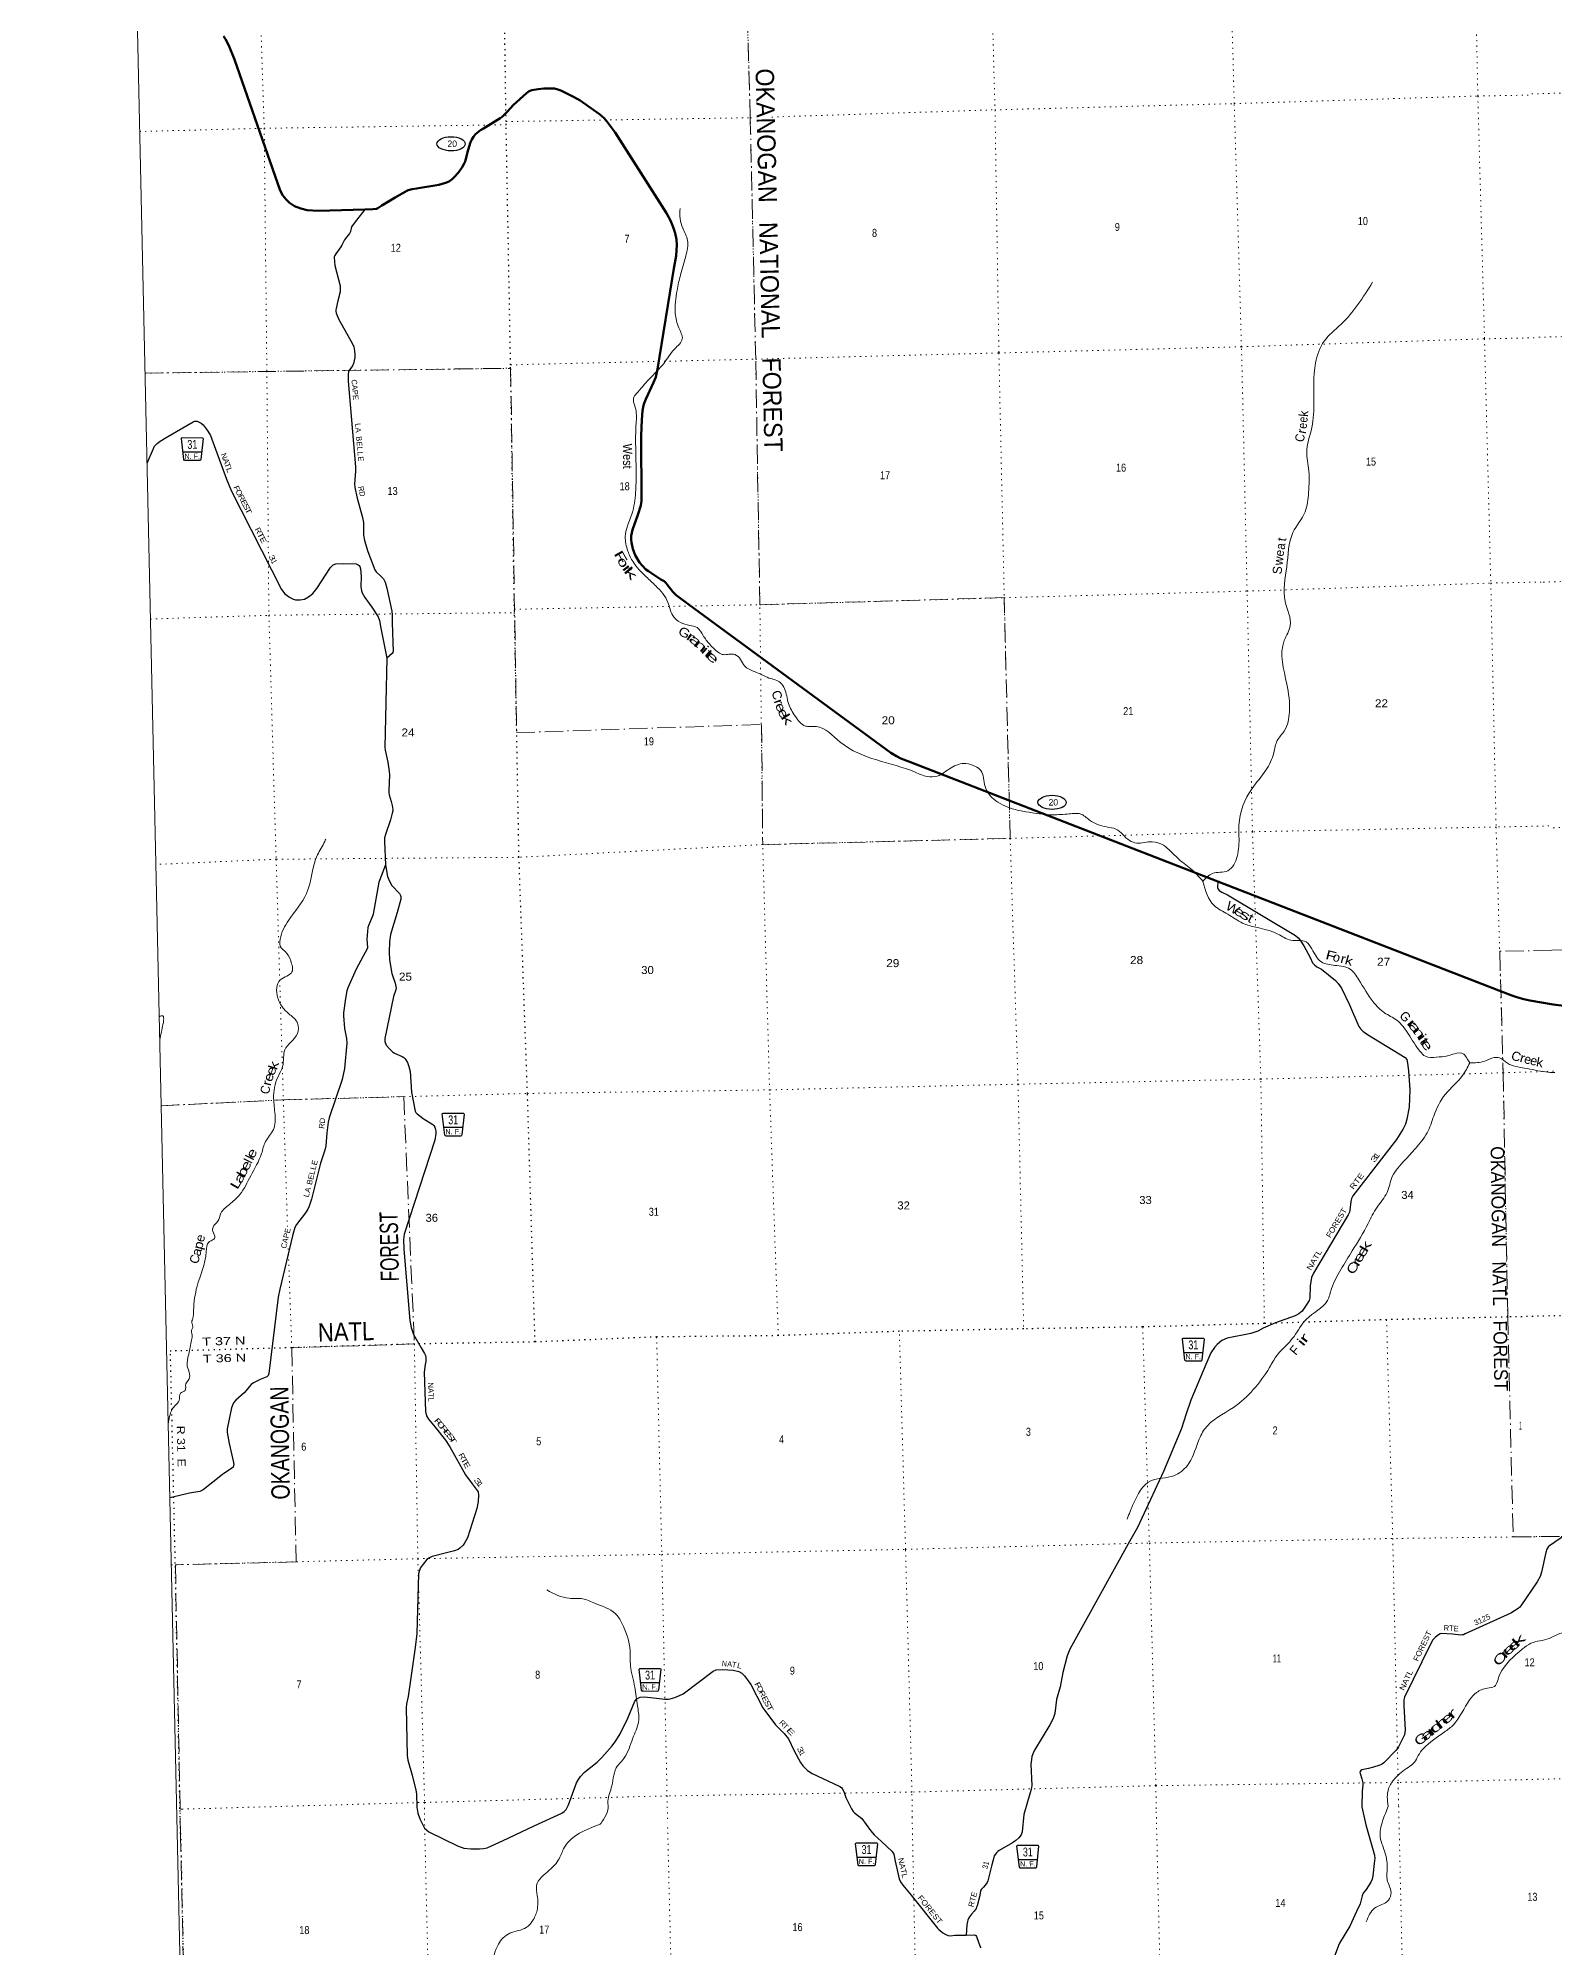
# Model space of a CAD drawing. Header units: feet. Extents: x 485078 to 733631, y 372822 to 564222.
# Drawn here: x 485084 to 518254, y 416326 to 458097 of the extents above; entities that cross this region are included whole.
import ezdxf
from ezdxf.enums import TextEntityAlignment as Align

# ---------------------------------------------------------------- set-up
doc = ezdxf.new("R2010")
doc.units = ezdxf.units.FT
doc.header["$LTSCALE"] = 80
doc.linetypes.add('DOT_DASHED', pattern=[7.7, 5, -1.2, 0.3, -1.2])
doc.linetypes.add('DOTTED', pattern=[1.5, 0.3, -1.2])
for name, color, linetype, lineweight in [('17', 7, 'Continuous', 25), ('23', 7, 'Continuous', 70), ('27', 7, 'Continuous', 25), ('29', 7, 'Continuous', 25), ('30', 7, 'Continuous', 25), ('39', 7, 'Continuous', 13), ('4', 7, 'Continuous', 13), ('41', 7, 'Continuous', 13), ('44', 7, 'DOT_DASHED', 13), ('6', 7, 'DOTTED', 25), ('7', 7, 'DOTTED', 13)]:
    doc.layers.add(name, color=color, linetype=linetype, lineweight=lineweight)

msp = doc.modelspace()

# ---------------------------------------------------------------- linework, layer by layer
at = {"layer": '17'}
for centre in [(494113.87, 455786.65), (507260.37, 441380.83)]:
    msp.add_ellipse(centre, major_axis=(309.24, -1), ratio=0.500121, dxfattribs=at)
at = {"layer": '23'}
for points in [[(489139.34, 458138.67), (489181.25, 458075.27), (489250.72, 457935.53), (489380.37, 457628.25), (490378.71, 454763.92), (490435.66, 454656.96), (490506.62, 454567.89), (490583.81, 454493.12), (490687.34, 454424.24), (490829.43, 454368.28), (490963.2, 454336.43), (491208.33, 454320.44), (492225.53, 454349.66)], [(492225.53, 454349.66), (492399.81, 454354.67), (492484.43, 454366.33), (492511.72, 454378.04), (492601.28, 454434.34), (492894.51, 454610.21), (493146.29, 454756.35), (493178.4, 454772.05), (493264.17, 454795.45), (493358.81, 454808.06), (493843.23, 454889.21), (493973.74, 454924.19), (494035.14, 454944.68), (494079.97, 454970.04), (494140.4, 455012.95), (494177.44, 455050.01), (494278.8, 455161.19), (494354.83, 455272.37), (494395.77, 455340.64), (494419.16, 455401.11), (494486.56, 455651.68), (494540.99, 455819.5), (494566.34, 455878.02), (494606.15, 455941.09), (494644.31, 455987.25), (494693.04, 456034.06), (494761.27, 456088.68), (494820.29, 456124.4), (495067.89, 456274.44), (495191.11, 456349.08), (495232.04, 456378.34), (495267.45, 456410.72), (495349, 456493.42), (495475.71, 456629.96), (495760.56, 456892.87), (495821.73, 456935.22), (495882.16, 456958.63), (496016.34, 456980.45), (496143.37, 456995.69), (496272.42, 456999.23), (496375.34, 456993.74), (496451.37, 456972.28), (496513.75, 456950.83), (496588.67, 456912.79), (496792.5, 456816.24), (496936.38, 456732.29), (497362.91, 456433.02), (497461.15, 456350.06), (497528.16, 456268.61), (497705.89, 456033.79), (498824.7, 454270.44), (498911.48, 454106.91), (498968.41, 453965.66), (499016.75, 453829.93), (499044.2, 453697.04), (499051.84, 453576.36), (499034.21, 453334.44), (498989.09, 453056.94)], [(498989.09, 453056.94), (498630.88, 450853.77), (498589.83, 450679.79), (498543.59, 450565.46), (498375.4, 450199.95), (498332.52, 450094.62), (498316.92, 450024.4), (498301.33, 449946.38), (498284.06, 449751.2), (498269.56, 449402.62), (498279.22, 447980.2), (498264.29, 447876.84), (498198.61, 447673.91), (498080.52, 447340.03), (498053.75, 447213.65), (498053.75, 447131.73), (498061.54, 447064.15), (498088.84, 446924.97), (498143.59, 446789.66), (498237, 446628.48), (498299.37, 446554.36), (498376.48, 446477.78), (498429.01, 446436.35), (498705.31, 446258.19), (498773.07, 446216.92), (498811.09, 446184.73), (498834.05, 446157.3), (498964.11, 445986.76), (499034.19, 445917.17), (499324.52, 445700.32), (503735.54, 442461.67), (503854.1, 442392.86), (503947.74, 442343.37), (504164.91, 442257.62), (510883.72, 439650.8)], [(510883.72, 439650.8), (517028.05, 437266.88), (517316.71, 437159.27), (517446.05, 437113.7), (517574.19, 437076.9), (517711.16, 437047.38), (518218.71, 436956.81)], [(518217.57, 436957.02), (519503.04, 436800.84)]]:
    msp.add_lwpolyline(points, dxfattribs=at)
at = {"layer": '27'}
for p, q in [((488255.52, 449047.27), (488660.59, 449047.27)), ((493961.93, 434273.31), (494367, 434273.31)), ((510149, 429351.1), (510554.07, 429351.1)), ((498266.31, 422127.45), (498671.38, 422127.45))]:
    msp.add_line(p, q, dxfattribs=at)
for points in [[(488301.37, 448856.72), (488282.39, 448858.83), (488271.15, 448878.52), (488215.62, 449339.18), (488221.24, 449350.43), (488235.3, 449358.87), (488676.7, 449357.46), (488683.73, 449353.24), (488690.76, 449337.77), (488643.66, 448884.15), (488634.52, 448865.16), (488623.99, 448856.01)], [(494007.78, 434082.76), (493988.8, 434084.87), (493977.56, 434104.56), (493922.03, 434565.22), (493927.65, 434576.47), (493941.71, 434584.91), (494383.11, 434583.5), (494390.14, 434579.28), (494397.17, 434563.81), (494350.07, 434110.19), (494340.93, 434091.2), (494330.4, 434082.05)], [(510194.85, 429160.55), (510175.87, 429162.66), (510164.63, 429182.35), (510109.1, 429643.01), (510114.72, 429654.26), (510128.78, 429662.7), (510570.18, 429661.29), (510577.21, 429657.07), (510584.24, 429641.6), (510537.14, 429187.98), (510528, 429168.99), (510517.47, 429159.84)], [(498312.16, 421936.9), (498293.18, 421939.01), (498281.94, 421958.7), (498226.41, 422419.36), (498232.03, 422430.61), (498246.09, 422439.05), (498687.49, 422437.64), (498694.52, 422433.42), (498701.55, 422417.95), (498654.45, 421964.33), (498645.31, 421945.34), (498634.78, 421936.19)]]:
    msp.add_lwpolyline(points, close=True, dxfattribs=at)
at = {"layer": '29'}
for points in [[(492225.53, 454349.66), (492049.02, 454116.83), (491952.97, 453989.33), (491939.56, 453968.56), (491912.35, 453869.54), (491892.63, 453827.81), (491805.46, 453718.74), (491781.04, 453683.54), (491722.09, 453566.86), (491703.93, 453536.02), (491594.62, 453381.68), (491572.45, 453346.53), (491559.63, 453316.59), (491558.36, 453297.85), (491575, 453124.18), (491685.57, 452683.49), (491692.16, 452618.18), (491687.11, 452545.9), (491635.58, 452348.37), (491599.18, 452184.49), (491596.08, 452155.18), (491595.97, 452123.52), (491604.52, 452085.02), (491662.3, 451942.17), (491959.35, 451410.69), (491983.97, 451343.81), (492003.21, 451256.11), (492011.76, 451180.17), (492008.79, 451142.65), (492007.48, 451113.86), (491979.69, 450983.38), (491960.46, 450933.11), (491879.63, 450817.83), (491870.67, 450798.34), (491862.12, 450749.14), (491863.1, 450596.83), (492023, 448722.28), (492026.74, 448622.85), (492005.36, 448342.63), (492010.53, 448266.6), (492063.13, 448033.04), (492178.52, 447611.05), (492196.33, 447499.77), (492199.89, 447226.01), (492218.59, 447109.66), (492295.61, 446870.59), (492447.87, 446470.9), (492479.13, 446425.53), (492593.23, 446312.6), (492632.86, 446271.23), (492670.19, 446201.37), (492711, 446066.6), (492821.07, 445567.21), (492824.1, 445484.76), (492825.5, 445318.36), (492836.89, 444879.42), (492850.06, 444683.4), (492843.35, 444660.14), (492823.01, 444634.19), (492708.2, 444536.4)], [(487464.39, 448801.4), (487630.52, 449169.91), (487685.99, 449228.73), (487754.5, 449285.42), (487880.86, 449360.76), (488470.63, 449703.62), (488504.91, 449717.32), (488545.45, 449722.88), (488562.55, 449718.6), (488590.34, 449707.9), (488645.92, 449675.82), (488691.13, 449636.64), (488761.36, 449551.75), (488795.56, 449502.55), (488848.93, 449403.49), (489201.32, 448454.33), (489306.91, 448205.81), (490407.13, 446039.39), (490480.09, 445945.22), (490581.55, 445867.35), (490646.83, 445833.99), (490710.96, 445812.6), (490811.68, 445809.96), (490907.63, 445829.71), (490997.41, 445874.63), (491091.47, 445953.78), (491175.53, 446057.24), (491479.24, 446517.67), (491536.11, 446578.4), (491590.48, 446597.17), (491762.15, 446609.25), (492041.68, 446597.53), (492083.36, 446578.4), (492100.46, 446561.29), (492117.56, 446544.17), (492133.48, 446490.37), (492150.02, 446320.73), (492141.53, 446101.95), (492151.76, 446007.26), (492168.86, 445964.47), (492228.66, 445863.12), (492383.91, 445650.15), (492516.91, 445436.68), (492549.37, 445356.97), (492577.91, 445191.17), (492708.2, 444536.4)], [(492708.2, 444536.4), (492665.92, 442584.13), (492669.44, 442519.6), (492730.7, 442263.98), (492762.12, 442055.77), (492764.23, 441985.45), (492751.44, 441639.71), (492754.34, 441586.49), (492759.99, 441545.59), (492805.73, 441399.45), (492826.26, 441312.43), (492836.95, 441226.86), (492836.95, 441193.71), (492828.4, 441148.79), (492787.7, 441002.33), (492676.68, 440679.96), (492661.66, 440608.66), (492658.37, 440527.74), (492677.76, 440014.09)], [(492677.76, 440014.09), (492547.29, 439673.34), (492535.86, 439634.33), (492408.34, 438934.27), (492395.26, 438892.31), (492312.14, 438701.11), (492294.54, 438641.02), (492275.02, 438379.47), (492288.62, 438216.6), (492288.62, 438201.62), (492280.31, 438175.17), (492189.31, 438017.21), (492040.85, 437734.45), (491853.12, 437327.32), (491833.29, 437262.55), (491804.66, 437089.38), (491758.47, 436774.83), (491757.85, 436709.81), (491785.15, 436437.2), (491825.3, 436215.5), (491833.29, 436111.71), (491783.55, 435562.8), (491733.17, 435320.78), (491448.5, 434479.56), (491427.53, 434388.71), (491399.29, 434151.25), (491374.18, 433871.36), (491354.44, 433771.52), (491260.64, 433490.23), (491062.55, 432702.35), (491012.41, 432550.09), (490982.48, 432481.63), (490926.69, 432401.66), (490734.97, 432148.26), (490700.3, 432079.48), (490651.61, 431929.75), (490366.81, 430736.12), (490333.1, 430558.18), (490127.44, 428891.71), (490110.28, 428847.29), (490082.82, 428817.81), (489940.82, 428753.79), (489789.62, 428684.71), (489745.33, 428646.03), (489590.09, 428468.36), (489410.12, 428308.33), (489357.8, 428244.05), (489313.42, 428136.07), (489216.71, 427681.47), (489218.02, 427601.54), (489260.71, 427359.65), (489358.47, 426944.98), (489362.08, 426894.28), (489357.8, 426872.88), (489344.97, 426842.94), (489317.34, 426814.49), (489114.49, 426678.22), (488690.83, 426344.52), (488665.18, 426327.41), (488618.25, 426308.44), (488394.68, 426268.84), (488179.42, 426221.34), (487962.59, 426168.25)], [(492677.76, 440014.09), (492722.74, 439762.14), (492765.32, 439654.16), (492820.95, 439564.05), (492989.36, 439389.85), (493009.02, 439346.12), (493017.58, 439324.73), (493014.8, 439266.98), (492937.42, 438973.72), (492792.18, 438488.64), (492765.32, 438332.18), (492757.5, 438109.35), (492765.32, 437934.3), (492818.31, 437637.15), (492893.58, 437427.33), (492904.52, 437355.79), (492910.68, 437320.37), (492906.41, 437277.59), (492857.66, 437134.09), (492668.94, 436218.91), (492666.98, 436148.13), (492694.96, 436073.78), (492765.32, 435987.7), (492830.28, 435927.15), (492876.48, 435898.93), (493047.4, 435824.92), (493081.7, 435800.53), (493111.63, 435769.51), (493164.21, 435690.01), (493192.86, 435606.93), (493219.9, 435492.95), (493245.81, 435040.18), (493329.68, 434627.22), (493346.37, 434595.21), (493372.44, 434565.18), (493501.55, 434463.21), (493712.34, 434334.16), (493734.08, 434312.76), (493759.37, 434274.26), (493774.33, 434225.06), (493782.88, 434184.42), (493781.06, 434139.79), (493756.47, 433995.52), (493088.13, 431934.05), (493071.03, 431820.67), (493079.58, 431608.9), (493209.29, 430050.19), (493237.77, 429897.6), (493294.11, 429744.51), (493461.62, 429448.85), (493532.78, 429328.59), (493554.16, 429281.53), (493562.27, 429234.63), (493562.71, 429148.9), (493545.88, 429086.49), (493523.94, 428917.99), (493556.4, 428056.53), (493579.82, 427965.97), (493619.34, 427892.02), (493763.64, 427711.19), (493993.52, 427429.12), (494088.29, 427285.6), (494430.01, 426670.15), (494572.6, 426477.13), (494685.63, 426332.01), (494708.55, 426297.44), (494717.1, 426228.99), (494708.15, 426087.63), (494677.71, 425935.12), (494473.4, 425296.33), (494417.7, 425194.37), (494375.07, 425131.62), (494306.66, 425069.58), (494268.18, 425041.77), (494187.8, 425008.9), (494014.95, 424964.4), (493703.82, 424887.76), (493641.35, 424858.57), (493584.11, 424819.3), (493501.29, 424719.71), (493438.74, 424631.06), (493403.72, 424502.9), (493364.66, 423200.56), (493328.14, 422892.07), (493173.74, 421823.86), (493139.52, 421661.15), (493130.91, 421574.24), (493156.56, 420532.49), (493167.42, 420429.19), (493264.94, 420101.54), (493344.69, 419777.37), (493354.45, 419692.75), (493361.9, 419405.52), (493387.44, 419272.54), (493431.25, 419150.08), (493529.85, 418943.05)], [(510883.72, 439650.8), (510880.54, 439516.34), (510889.09, 439482.11), (510912.39, 439456.08), (510974.6, 439413.66), (511099.07, 439357.2), (512584.98, 438468.78), (512642.03, 438414.67), (512684.78, 438367.61), (512766.89, 438242.27), (512902.97, 437988.38), (512958.41, 437873.47), (512998.26, 437824.63), (513048.2, 437785.77), (513148.4, 437730.96), (513454.37, 437484.15), (513516.67, 437417.71), (513586.91, 437317.29), (513765.48, 436951.9), (513969.96, 436478.98), (514014.46, 436421), (514057.21, 436373.94), (514156.62, 436303.19), (514979.05, 435798.08), (515014.92, 435755.73), (515036.3, 435678.72), (515053.23, 435512.4), (515086.44, 435090.15), (515069.8, 434717.35), (515019.2, 434450.85), (514989.27, 434343.9), (514940.48, 434242.76), (514790.86, 434004.5), (513839.42, 432774.07), (513809.24, 432716.01), (513792.12, 432647.49), (513768.64, 432460.73), (513762.21, 432420.81), (513736.83, 432360.82), (513601, 432137.05), (512975.53, 431085.99), (512932.8, 430986.06), (512900.96, 430809.24), (512895.75, 430541.95), (512881.47, 430487.03), (512832.59, 430402.85), (512727.55, 430253.86), (512654.87, 430191.83), (512576.11, 430149.97), (512147, 430000.34), (511874.93, 429880.68), (511761.29, 429817.48), (511604.78, 429765.11), (511091.44, 429664.12), (510974.6, 429612.12), (510872.58, 429521.41), (510812.13, 429458.1), (510733.67, 429338.05), (510622.79, 429088.54), (510293, 428307.72), (510189.55, 428005.76), (510086.51, 427687.63), (509696.21, 426743.48), (509127.01, 425519.9), (508948.9, 425210.14), (507648.29, 422856.71), (507587.24, 422711.27), (507497.44, 422350.93), (507434.75, 422037.78), (507359.13, 421754.69), (507316.45, 421450.1), (507297.7, 421387.12), (507280.6, 421344.34), (507213.6, 421202.81), (506873.89, 420648.44), (506844.5, 420584.95), (506818.84, 420507.94), (506806.02, 420448.04), (506796.78, 420345.07), (506812.99, 419875.88), (506801.74, 419789.19), (506771.26, 419690.73), (506640.08, 419238.71)], [(518489.94, 425360.35), (518138.26, 425122.14), (518115.36, 425103.31), (518099.78, 425083.64), (518078.4, 425047.27), (518058.11, 424970.42), (517966.05, 424541.22), (517930.89, 424447.24), (517870.24, 424334.57), (517513.72, 423804.1), (517488.37, 423774.47), (517454.16, 423746.66), (517291.13, 423649.15), (516293.35, 423190.48), (516257.39, 423173.78), (516231.36, 423169.09), (516201.43, 423166.95), (516020.38, 423184.47), (515769.01, 423202.92), (515746.09, 423196.9), (515707.61, 423173.37), (515647.75, 423124.17), (515590.03, 423059.99), (515532.23, 422970.73), (514967.94, 421806.43), (514957.25, 421776.48), (514950.84, 421748.9), (514954.1, 421623.49), (514982.1, 421089.8), (514976.48, 421035.27), (514963.64, 420982.85), (514934.03, 420914.63), (514837.51, 420724.01), (514816.14, 420687.65), (514785.15, 420648.05), (514512.57, 420372.11), (514483.32, 420349.58), (514463.41, 420333.61), (514427.06, 420318.63), (514292.39, 420275.85), (514180.44, 420247.42), (514031.49, 420217.64), (514010.2, 420203.12), (513997.38, 420186.01), (513993.1, 420166.75), (513997.03, 420141.96), (514032.48, 420023.36), (514059.37, 419933.59), (514058.34, 419884.31), (514041.53, 419752.36), (514035.04, 419408.89)], [(495930.05, 418996.59), (496540.06, 419268.86), (496589.76, 419308.93), (496628.24, 419351.71), (496682.9, 419456.36), (496856.72, 419931.99), (496897.6, 420010.56), (496944.63, 420074.74), (497030.76, 420164.74), (497312.23, 420389.87), (497410.65, 420489.73), (497634.84, 420745.49), (497718.49, 420855.52), (497810.17, 421006.61), (497977.38, 421346.48), (498133.55, 421722.52), (498175.96, 421771.07), (498252.92, 421805.3), (498345.64, 421814.48), (498609.46, 421784.18), (498787.35, 421766.8), (498868.59, 421766.8), (498907.13, 421774.9), (499005.4, 421801.02), (499112.29, 421843.8), (499189.68, 421880.64), (499843.39, 422378.59), (499914.58, 422405.5), (500052.89, 422414.96), (500281.06, 422395.8), (500407.76, 422367.9), (500476.16, 422333.67), (500535.05, 422276.21), (500673.44, 422089.17), (500933.64, 421578.57), (500973.51, 421519.31), (501208.28, 421204.97), (501401.47, 421011.11), (501497.43, 420899.99), (501619.56, 420637.69), (501759.84, 420377.83), (501805.83, 420305.79), (501848.59, 420263.01), (501908.44, 420207.39), (502010.86, 420138.76), (502481.98, 419916.94), (502613.9, 419856.57), (502654.52, 419829.83), (502671.62, 419810.58), (502703.68, 419745.34), (502750.86, 419613.52), (502872.58, 419367.4), (502908.91, 419310.02), (502939.64, 419277.88), (503094.7, 419157.98)], [(514035.04, 419408.89), (514122.83, 419013.96), (514311.05, 418352.61), (514318.18, 418281.55), (514313.44, 418238.92), (514275.57, 417902.58), (514256.63, 417830.34), (514228.33, 417765.36), (514131.18, 417601.77), (514101.2, 417562.97), (514062.53, 417518.86), (514041.64, 417464.88), (514015.19, 417347.14), (513996.26, 417286.74), (513920.01, 417119.15), (513767.83, 416799.12), (513548.89, 416430.49), (513521.82, 416378.33), (513405.91, 416065.03)], [(493529.85, 418943.05), (493625.25, 418863.03), (494256.62, 418555.61), (494392.18, 418507.74), (494549.97, 418488.37), (494737.77, 418488.79), (494822.98, 418498.27), (494900.89, 418515.13), (494998.15, 418555.11), (495242.48, 418666.98), (495930.05, 418996.59)], [(503094.7, 419157.98), (503285.44, 418890.11), (503368.07, 418794.34), (503526.04, 418650.15), (503760.32, 418436.34), (503798.87, 418372.73), (503829.08, 418223.47), (503917.23, 417835.05), (503942.69, 417766.98), (503992.98, 417692.94), (504173.69, 417478.35), (504755.18, 416753.78), (504784.83, 416724.08), (504871.17, 416654.3), (504932.71, 416614.04), (504983.96, 416592.44), (505039.23, 416587.98), (505133.25, 416599.27), (505377.41, 416605.86)], [(506640.08, 419238.71), (506605.93, 418863.3), (506580.18, 418799.09), (506532.55, 418734.65), (506466.56, 418671.19), (506394.46, 418618.93), (506099.68, 418454.46), (506069.39, 418431.02), (506040.49, 418401.16), (505995.68, 418334.69), (505983.69, 418302.87), (505941.12, 418141.74), (505853.51, 417788.88), (505839.3, 417758.09), (505828.19, 417733.55), (505762.42, 417651.5), (505716.22, 417608.87), (505697.28, 417587.55), (505690.63, 417565.31), (505671.72, 417439.69), (505621.19, 417246.82), (505609.7, 417212.12), (505597.87, 417186.07), (505557.78, 417130.47), (505493.9, 417060.59), (505453.48, 417006.05), (505434.54, 416970.53), (505418.53, 416929.88), (505408.5, 416901.84), (505393.34, 416826.37), (505377.41, 416605.86)], [(505377.41, 416605.86), (505562.36, 416608.13), (505578.93, 416603.39), (505591.48, 416593.7), (505609.7, 416570.23), (505688.8, 416351.06), (505697.29, 416322.71)]]:
    msp.add_lwpolyline(points, dxfattribs=at)
at = {"layer": '30'}
for p, q in [((503002.23, 418310.12), (503407.3, 418310.12)), ((506530.06, 418257.95), (506935.13, 418257.95))]:
    msp.add_line(p, q, dxfattribs=at)
for points in [[(503048.08, 418119.57), (503029.1, 418121.68), (503017.86, 418141.37), (502962.33, 418602.03), (502967.95, 418613.28), (502982.01, 418621.72), (503423.41, 418620.31), (503430.44, 418616.09), (503437.47, 418600.62), (503390.37, 418147), (503381.23, 418128.01), (503370.7, 418118.86)], [(506575.91, 418067.4), (506556.93, 418069.51), (506545.69, 418089.2), (506490.16, 418549.86), (506495.78, 418561.11), (506509.84, 418569.55), (506951.24, 418568.14), (506958.27, 418563.92), (506965.3, 418548.45), (506918.2, 418094.83), (506909.06, 418075.84), (506898.53, 418066.69)]]:
    msp.add_lwpolyline(points, close=True, dxfattribs=at)
at = {"layer": '39'}
for points in [[(498105.67, 450133.44), (498105.68, 450223.86), (498162.76, 450314.29), (498448.19, 450637.92), (498771.68, 450990.11), (499000.02, 451294.7), (499171.28, 451523.15), (499095.17, 451761.11), (499019.05, 452075.23), (499057.11, 452579.71), (499133.22, 452922.38), (499247.4, 453331.68), (499285.45, 453674.35), (499180.8, 453940.87), (499123.71, 454150.27), (499123.71, 454369.2)], [(514268.54, 452757.45), (513573.39, 451832.17), (513211.85, 451470.47), (513021.57, 450994.55), (512983.51, 450080.78), (512926.42, 449509.67), (512831.28, 449109.9), (512869.34, 448691.09), (512869.34, 448158.05), (512793.23, 447739.24), (512526.83, 447282.36), (512393.63, 446539.92), (512355.57, 445778.44), (512469.74, 445245.41), (512336.54, 444921.79), (512393.63, 443969.94), (512450.71, 443360.76), (512336.54, 442941.95), (512184.32, 442732.54), (512108.2, 442466.03), (511936.95, 442085.29), (511632.49, 441685.52), (511347.07, 440885.97), (511347.07, 440638.49), (511309.01, 440200.64), (511104.45, 439886.54), (510766.69, 439824.67), (510557.38, 439653.34)], [(501064.62, 444098.65), (500750.65, 444241.44), (500531.82, 444365.19), (500446.19, 444507.96), (500322.51, 444612.67), (500189.31, 444622.19), (500075.13, 444612.67), (499960.96, 444660.26), (499770.67, 444841.11), (499627.96, 445031.49), (499494.76, 445202.82), (499333.02, 445250.41), (499133.21, 445317.04), (498961.96, 445469.34), (498857.3, 445754.9), (498590.9, 446116.6), (498381.58, 446316.49), (498096.15, 446640.12), (497981.98, 446878.09), (497924.89, 447192.2), (498086.64, 447753.8), (498153.26, 448215.44), (498162.78, 448624.74), (498158.02, 449619.43), (498153.24, 449981.14), (498105.67, 450133.44)], [(510558.96, 439654.64), (510293.5, 439929.53), (510008.07, 440157.97), (509694.1, 440443.53), (509446.73, 440519.68), (509113.73, 440491.12), (508951.98, 440548.23), (508657.04, 440795.72), (508447.73, 440843.31), (508076.67, 440995.61), (507876.87, 441128.86), (507762.7, 441138.38), (507629.49, 441128.86), (507277.47, 441109.83), (506687.58, 441176.46), (506383.12, 441243.09), (505983.52, 441452.5), (505793.23, 441728.53), (505698.09, 442080.72), (505583.92, 442166.39), (505374.6, 442233.02), (505051.12, 442137.83), (504746.66, 441956.98), (504527.83, 441947.46), (504261.43, 442042.65), (503424.17, 442309.17), (502624.97, 442699.43), (502101.68, 443042.09), (501958.96, 443042.09), (501863.82, 443051.61), (501644.99, 443261.02), (501492.76, 443546.58), (501407.13, 443870.21), (501321.51, 443993.95), (501064.62, 444098.65)], [(491375.04, 440579.63), (491350.69, 440523.64), (491193.85, 440234.94), (490953.22, 439390.28), (490558.97, 438800.94), (490376.82, 438386.29), (490397.46, 438198.71), (490492.45, 438113.94), (490606.39, 437912.31), (490634.29, 437674.35), (490379.81, 437496.65), (490320.12, 437117.16), (490424.2, 436905.2), (490589.89, 436737.12), (490758.09, 436548.87), (490753.37, 436322.29), (490478.88, 435966.19), (490450.51, 435799.74), (490428.96, 435601.08), (490329.11, 435380.41), (490233.35, 434903.04), (490263.89, 434553.92), (490227.29, 434223.49), (490057.7, 433960.79), (489968.91, 433699.93), (489731.89, 433213.26), (489495.06, 432803.43), (489265.79, 432585.87), (489078.35, 432393.54), (489009.77, 432218.07), (488907.7, 432090.37), (488901.79, 431999.24), (488945.51, 431860.72), (488890.25, 431804.86), (488812.47, 431760.62), (488760.67, 431559.25), (488558.52, 430796.35), (488484.02, 430274.98), (488464.2, 430088.5), (488444.39, 429986.94), (488466.03, 429926.77), (488434.53, 429806.75), (488452.42, 429734.36), (488439, 429618.8), (488375.51, 429314.04), (488345.36, 429052.5), (488396.05, 428875.72), (488367, 428737.56), (488314.19, 428663.55), (488297.4, 428519.6), (488195.77, 428458.64), (488167.25, 428298.25), (488084.81, 428195.26), (488016.18, 428106.74), (487926.3, 427777.97)], [(510557.38, 439653.34), (510802.63, 439125.13), (511102.34, 438934.75), (511425.83, 438742), (512198.59, 438501.61), (512484.01, 438368.35), (512817.01, 438330.27), (512940.7, 438177.98), (513150.01, 437892.42), (513444.95, 437816.28), (513777.95, 437730.61), (513968.23, 437502.17), (514282.2, 437016.73), (514529.57, 436778.76), (514795.97, 436616.95), (515052.85, 436312.36), (515309.74, 435931.62), (515423.91, 435826.92), (515661.76, 435807.88), (515909.13, 435836.44), (516061.36, 435884.03), (516261.16, 435874.51), (516337.27, 435769.81), (516394.36, 435684.14)], [(487727.22, 436693.64), (487811.44, 436709.98), (487827.79, 436617.34), (487813.55, 436521.88), (487741.33, 436176.4)], [(516394.36, 435684.14), (516237.75, 435406.66), (515863.41, 434999.76), (515606.04, 434518.69), (515461.17, 434151.4), (515206.5, 433811.94), (514970.2, 433549.73), (514699.66, 433197.78), (514586.68, 432849.42), (514367.93, 432528.98), (514170.4, 432166.55), (513824.78, 431572.25), (513575.88, 431160.13), (513371.47, 430747), (513280.71, 430484.07), (512821.48, 430077.25), (512551.51, 429701.04), (512421.8, 429546.42), (512179.39, 429286.09), (512013.93, 429019.44), (511659.61, 428536.16), (511224.23, 428146.05), (510594.79, 427672.65), (510448.24, 427376.1), (510217.57, 426877.44), (509923.79, 426652.34), (509417.09, 426541.68), (509040.88, 426043.73), (508899.43, 425702.81)], [(516394.36, 435684.14), (516722.59, 435722.22), (516927.15, 435798.36), (517041.32, 435793.61), (517222.09, 435674.63), (517593.14, 435569.92), (518054.58, 435484.26), (518254.38, 435469.98)], [(496209.06, 424152.89), (496697.49, 423971.67), (496992.43, 423962.15), (497268.35, 423857.45), (497706, 423638.52), (497848.72, 423429.11), (498029.49, 422819.93), (498039, 422496.3), (498134.14, 422029.9), (498191.23, 421620.6), (498219.77, 421316.01), (498105.6, 420954.31), (497934.34, 420535.49), (497839.2, 420402.24), (497753.57, 420307.05), (497629.89, 419869.2), (497544.26, 419536.05), (497544.26, 419336.17), (497449.12, 419136.28), (497375.39, 419029.2)], [(518539.8, 423243.52), (518311.46, 423176.89), (518130.69, 423091.23), (517731.09, 422986.52), (517550.32, 422862.78), (517055.58, 422310.71), (516998.49, 422158.42), (516931.89, 422044.19), (516779.67, 422006.12), (516541.81, 421910.94), (516389.58, 421749.12), (516037.56, 421206.57), (515837.76, 421044.76), (515381.08, 420683.05), (515266.91, 420530.76), (515181.28, 420378.46), (515048.08, 420273.76), (514753.14, 420026.28), (514619.94, 419807.36), (514591.4, 419626.51), (514612.8, 419421.84)], [(514612.8, 419421.84), (514488.98, 419101.32), (514436.2, 418744.21), (514523.67, 418462.42), (514588.57, 418077.01), (514588.86, 417811.9), (514672.15, 417538.13), (514614.34, 417365.1), (514313.99, 417193.88), (514130.95, 416893.18)], [(497375.39, 419029.2), (496592.41, 418524.51), (496477.24, 418275.59), (496263.13, 418020.89), (495983.54, 417692.18), (495999.23, 417473.89), (495994.51, 417143.93), (495895.2, 416913.5), (495760.1, 416771.49), (495398.4, 416643.73), (495149.65, 416406.63), (495020.39, 415906.52), (494989.97, 415418.25), (494928.48, 415099.44), (494695.31, 414403.22), (494617.56, 414090.2), (494429.65, 413716.55), (494375.91, 413418.12), (494288.46, 413080.64), (494221.18, 412868.99), (494181.83, 412803.54), (494176.74, 412699.61)]]:
    msp.add_spline(points, degree=3, dxfattribs=at)
at = {"layer": '4'}
msp.add_lwpolyline([(727552.54, 563611.91), (733631.22, 379550.22), (703073.68, 378562.1), (672514.8, 377616.02), (641954.65, 376711.97), (611393.28, 375849.96), (580830.76, 375029.99), (550267.15, 374252.07), (519702.48, 373516.18), (489136.84, 372822.34), (485083.98, 556942.67), (515396.36, 557630.76), (545707.77, 558360.55), (576018.15, 559132.03), (606327.43, 559945.21), (636635.58, 560800.08), (666942.51, 561696.64), (697248.19, 562634.88)], close=True, dxfattribs=at)
msp.add_lwpolyline([(727552.54, 563611.91), (733631.22, 379550.22), (703073.68, 378562.1), (672514.8, 377616.02), (641954.65, 376711.97), (611393.28, 375849.96), (580830.76, 375029.99), (550267.15, 374252.07), (519702.48, 373516.18), (489136.84, 372822.34), (485083.98, 556942.67), (515396.36, 557630.76), (545707.77, 558360.55), (576018.15, 559132.03), (606327.43, 559945.21), (636635.58, 560800.08), (666942.51, 561696.64), (697248.19, 562634.88)], close=True, dxfattribs=at)
at = {"layer": '44'}
for points in [[(487421.06, 450769.63), (495387.53, 450877.38), (495417.52, 450874.56), (495546.9, 442906.72), (500904.72, 443084.37), (500930.54, 440457.58), (506342, 440593.45), (506212.62, 445859.99), (500868.36, 445703.41), (500776.47, 451066.98), (500657.54, 456366.74), (500499.71, 461873.51), (500784.59, 461878.01), (500730.64, 464567.3), (511376.49, 464665.13), (511358.55, 465390.65)], [(518190.91, 438145.84), (522369.33, 438237.77), (522313.03, 440955.32), (527658.36, 441075.35)], [(518190.91, 438145.82), (517051.26, 438124.36), (517125, 435466.55), (517224.91, 430134.89), (517343.87, 425314.29), (518490.7, 425327.8)], [(487773.79, 434745.28), (490457.85, 434874.46), (493077.88, 434944.18), (493312.01, 429534.09), (490629.9, 429450.51), (490725.29, 424766.58), (488085.22, 424702.78), (488197.82, 418825.01)], [(488197.6, 418825.01), (488301.08, 414054.43), (498964.3, 414257.65), (499175.81, 403631.25), (509962.09, 403853.21), (510463.33, 379910.58), (505175.3, 379759.65), (505047.19, 385115.19), (499708.74, 384951.9), (499766.6, 382314.53), (489030.79, 382088.75), (489004.26, 382737.43), (488918.62, 382735.72)]]:
    msp.add_lwpolyline(points, dxfattribs=at)
at = {"layer": '6'}
for points in [[(495950.6, 429578.24), (495784.86, 435013.8), (495599.26, 440179.98), (495502.74, 445509.95), (495499.52, 445560.43), (495417.52, 450874.56), (495415.91, 450952.13), (495318.87, 456202.58), (495317.58, 456273.81), (495239.42, 461500.47), (495247.89, 461739.27), (495182.05, 465022.75)], [(518377.85, 430152.97), (517222.47, 430123.29), (514574.12, 430064.75), (511902.11, 429981.41), (509242.03, 429906.43), (506637.73, 429865.08), (503918.54, 429810.99), (501271.06, 429716.08), (498609.87, 429687.58), (495950.6, 429578.24), (493312.01, 429534.09), (490625.81, 429452.44), (487993.63, 429378.66), (487891.97, 429376.31)], [(488197.82, 418825.01), (488185.12, 419368.93), (488082.41, 424729.38), (487976.17, 429377.8)], [(488197.6, 418825.01), (488301.12, 414017.93), (488406.59, 408672.96), (488538.33, 403328.45), (488647.05, 398032.11), (488748.48, 392687.08), (488908.4, 387349.13), (489004.26, 382737.43), (489030.79, 382088.75), (489174.26, 376761.35), (489291.62, 372825.75)]]:
    msp.add_lwpolyline(points, dxfattribs=at)
at = {"layer": '7'}
for p, q in [((490552.97, 431624.42), (490629.9, 429450.51)), ((509631.82, 415318.68), (509536.84, 419305.07))]:
    msp.add_line(p, q, dxfattribs=at)
for points in [[(489835.83, 463226.94), (489855.48, 461397.59), (490027.42, 456125.95), (490085.13, 450813.29), (490118.09, 446832.03)], [(516467.58, 462014.19), (516570.69, 456831.97), (516717.29, 451521.34), (516854.55, 446178.15), (516971.42, 440842.57), (517124.26, 435439.07), (517222.47, 430123.29)], [(501271.06, 429716.08), (501080.74, 435080.3), (500930.54, 440457.58), (500868.36, 445703.41), (500776.88, 451075.97), (500659.29, 456356.93), (500499.71, 461873.51)], [(505860.72, 461921.28), (506011.3, 456527.84), (506095.37, 451211.73), (506212.62, 445859.99), (506342, 440593.45), (506514.42, 435216.68), (506637.73, 429865.08)], [(511902.11, 429981.41), (511825.4, 435328.01), (511642.06, 440738.91), (511524.9, 446001.68), (511401.73, 451347.22), (511242.83, 456665.66), (511100.75, 461956.17)], [(517752.77, 456879.26), (521964.2, 456997.02), (527275.57, 457086.94)], [(501130.81, 456372.17), (506005.19, 456529.72), (511242.83, 456665.66), (516570.69, 456831.97), (517753.38, 456853.01)], [(487304.69, 456056.07), (490027.42, 456125.95), (495318.87, 456202.58)], [(495317.58, 456273.81), (500659.29, 456356.93), (500721.64, 456358.95)], [(495415.91, 450952.13), (500776.88, 451075.97), (506095.37, 451211.73), (511401.73, 451347.22), (516699.1, 451520.93), (517877.55, 451543.87)], [(527400.89, 451777.68), (522131.14, 451657.69), (517877.28, 451555.37)], [(487421.06, 450769.63), (490085.66, 450808.12), (495417.52, 450874.56)], [(490119.5, 446661.06), (490129.33, 445474.03), (490288.67, 440137.41), (490446.22, 434875.55), (490535.98, 432104.5)], [(518002.52, 446200.93), (522217.66, 446291.95), (527566.74, 446472.97), (533299.54, 446566.3), (538628.53, 446684.82), (543936.99, 446758.18), (548467.48, 446878.66)], [(495499.4, 445605.98), (500868.36, 445703.41), (506208.63, 445857.88), (511524.9, 446001.68), (516854.55, 446178.15), (518002.48, 446202.43)], [(487539.45, 445391.42), (490129.33, 445474.03), (495502.94, 445530.44)], [(548600.95, 441541.23), (544060.19, 441401.03), (538732.72, 441306.51), (533361.24, 441194.66), (527672.64, 441074.53), (522323.53, 440954.73), (518128.33, 440821.48)], [(518127.31, 440865.11), (516971.42, 440842.57), (511642.06, 440738.91), (506342, 440593.45), (500930.54, 440457.58), (495599.26, 440179.98), (490288.67, 440137.41), (487657.59, 440024.04)], [(487773.79, 434745.28), (490446.22, 434875.55), (495784.86, 435013.8), (501094.59, 435092.75), (506514.42, 435216.68), (511825.4, 435328.01), (517123.64, 435465.34), (518249.01, 435502.85)], [(509242.03, 429906.43), (509386.84, 425180.14), (509529.3, 419873.45), (509536.84, 419305.07)], [(514574.12, 430064.75), (514710.23, 425279.62), (514827.15, 419942.02), (514839.39, 419427.54)], [(493312.01, 429534.09), (493387.42, 424836.54), (493534.5, 419505.69), (493536.94, 418943.21)], [(498609.87, 429687.58), (498723.03, 424932.25), (498838.65, 419649.22), (498848.47, 419062.06)], [(504198.15, 419183.05), (504194.89, 419727.21), (504054.26, 425042.02), (503918.54, 429810.99)], [(487994.79, 424705.38), (488103.06, 424705.16), (493387.42, 424836.54), (498723.03, 424932.25), (504054.26, 425042.02), (509386.84, 425180.14), (514671.85, 425278.74), (518490.7, 425327.8)], [(518614.64, 420028.57), (514827.15, 419942.02), (509529.3, 419873.45), (504192.73, 419733.23), (498838.65, 419649.22), (493534.5, 419505.69), (488223.18, 419359.42), (488112.54, 419355.92)], [(514839.39, 419427.54), (514947.8, 414642.89), (515083.47, 409304.53), (515195.21, 403947.53), (515307.6, 398673.51), (515443.97, 393292.66), (515559.6, 388649.27)], [(499989.62, 373063.89), (499906.47, 376963.65), (499766.6, 382314.53), (499607.09, 387623.7), (499463.69, 392939.67), (499327.19, 398328.62), (499175.81, 403631.25), (499067.46, 409035.91), (498964.3, 414257.65), (498848.47, 419062.06)], [(504198.15, 419183.05), (504299.22, 414393.49), (504408.24, 409078.94), (504562.38, 403742.04), (504693.08, 398442.92), (504835.94, 393035.87), (504987.12, 387738.25), (505111.33, 382424.58), (505201.28, 377098.97), (505281.78, 373183.59)], [(493536.94, 418943.21), (493652.11, 414155.8), (493773.67, 408837.87), (493890.97, 403511.33), (494002.24, 398182.65), (494101.84, 392825.44), (494247.26, 387509.51), (494426.99, 382197), (494532.6, 376843.14), (494648.87, 372944.35)]]:
    msp.add_lwpolyline(points, dxfattribs=at)

# ---------------------------------------------------------------- texts
at = {"layer": '17'}
for p in [(494139.92, 455718.34), (507286.42, 441312.52)]:
    msp.add_text('20', height=140, dxfattribs=at).set_placement(p, align=Align.CENTER)
at = {"layer": '27'}
for s, height, width, p in [('31', 194, 0.75, (488455.35, 449114.89)), ('N. F.', 114.1, 0.95, (488455.1, 448896.01)), ('31', 194, 0.75, (494161.76, 434340.93)), ('N. F.', 114.1, 0.95, (494161.51, 434122.05)), ('31', 194, 0.75, (510348.83, 429418.72)), ('N. F.', 114.1, 0.95, (510348.58, 429199.84)), ('31', 194, 0.75, (498466.14, 422195.07)), ('N. F.', 114.1, 0.95, (498465.89, 421976.19))]:
    msp.add_text(s, height=height, rotation=0.63, dxfattribs=dict(at, width=width)).set_placement(p, align=Align.CENTER)
at = {"layer": '30'}
for s, rotation, p in [('CAPE', 274.876, (491953.22, 450403.07)), ('N', 290.368, (489095.12, 448937.67)), ('1', 52.287, (514408.33, 433624.23)), ('E', 75.887, (491108.24, 433171.21)), ('E', 75.887, (491187.77, 433487.51)), ('A', 75.887, (491040.3, 432888.75)), ('B', 75.887, (491080.48, 433060.72)), ('CAPE', 76.58, (490556.42, 431832.43)), ('NATL', 272.158, (493613.58, 428476.47)), ('1', 307.914, (494701.49, 426425.55)), ('RTE', 355.802, (515984.06, 423257.33)), ('T', 350.581, (500297.1, 422460.48)), ('R', 314.901, (501323.76, 421195.4)), ('T', 314.901, (501388.09, 421123.69))]:
    msp.add_text(s, height=120, rotation=rotation, dxfattribs=at).set_placement(p, align=Align.CENTER)
for s, height, rotation, width, p in [('L', 120, 274.876, 0.85, (492021.87, 449625.48)), ('A', 120, 274.876, 0.85, (492026.82, 449521.43)), ('B', 120, 274.876, 0.8, (492041.44, 449329.81)), ('E', 120, 274.876, 0.8, (492051.12, 449216.3)), ('L', 120, 274.876, 0.85, (492060.12, 449110.82)), ('L', 120, 274.876, 0.85, (492069.36, 449002.49)), ('A', 120, 290.368, 1.15, (489137.96, 448826.3)), ('T', 120, 290.368, 1.25, (489171.98, 448734.46)), ('L', 120, 290.368, 1.25, (489211.3, 448628.55)), ('E', 120, 274.876, 0.8, (492078.84, 448891.33)), ('F', 120, 293.019, 1.25, (489374.72, 448225.2)), ('O', 120, 295.924, 1.1, (489425.6, 448130.02)), ('RD', 120, 282.692, 0.95, (492102.47, 448171.37)), ('R', 120, 296.924, 1.15, (489479.52, 448020.52)), ('E', 120, 296.924, 1.25, (489535.83, 447909.47)), ('S', 120, 296.924, 1.25, (489585.06, 447817.29)), ('T', 120, 296.924, 1.45, (489628.47, 447727.39)), ('R', 120, 296.924, 1.15, (489846.36, 447298.18)), ('T', 120, 296.924, 1.45, (489899.02, 447194.5)), ('E', 120, 296.924, 1.25, (489951.45, 447091.25)), ('3', 120, 296.924, 1.45, (490147.08, 446706.05)), ('1', 120, 296.924, 0.7, (490190.38, 446620.5)), ('RD', 120, 83.218, 0.85, (491352.04, 434354.3)), ('3', 120, 52.287, 1.8, (514353.16, 433550.92)), ('L', 120, 75.887, 1.1, (491134.06, 433273.89)), ('L', 120, 75.887, 1.1, (491160.57, 433379.32)), ('RTE', 120, 52.287, 1.25, (513972.49, 433060.59)), ('L', 120, 75.887, 1.1, (491010.14, 432780.65)), ('FOREST', 120, 59.244, 1.1, (513529.35, 432153.52)), ('NATL', 120, 59.244, 1.2, (513046.16, 431343.98)), ('F', 120, 308.589, 1.7, (493785.75, 427795.72)), ('O', 120, 309.179, 1.4, (493845.36, 427723.78)), ('R', 120, 309.179, 1.5, (493918.8, 427636.02)), ('E', 120, 309.179, 1.6, (493990.77, 427545.36)), ('S', 120, 309.179, 1.6, (494057.09, 427468.2)), ('T', 120, 303.438, 1.65, (494105.61, 427396.7)), ('R', 120, 299.041, 1.2, (494303.72, 427050.34)), ('T', 120, 299.041, 1.5, (494353.06, 426953.4)), ('E', 120, 299.041, 1.3, (494406.9, 426854.52)), ('3', 120, 306.454, 1.75, (494647.23, 426496.15)), ('3125', 120, 24.688, 1.05, (516689.72, 423449.72)), ('FOREST', 120, 64.142, 1.1, (515414.98, 422902.7)), ('N', 120, 355.2, 0.75, (500087.2, 422482.33)), ('A', 120, 355.2, 0.85, (500203.07, 422472.6)), ('L', 120, 345.415, 1.1, (500408.06, 422441.15)), ('NATL', 120, 64.142, 1.15, (515057.45, 422155.99)), ('F', 120, 297.003, 1.35, (500775.17, 422043.72)), ('O', 120, 297.003, 1.1, (500821.96, 421956.85)), ('R', 120, 297.003, 1.15, (500872.38, 421853.25)), ('E', 120, 297.003, 1.25, (500931.19, 421737.54)), ('S', 120, 297.003, 1.25, (500985.28, 421640.68)), ('T', 120, 298.933, 1.5, (501036.19, 421541.82)), ('E', 120, 313.813, 1.75, (501501.66, 421011.16)), ('3', 120, 298.361, 1.5, (501702.91, 420630.65)), ('1', 120, 298.361, 0.7, (501743.15, 420550.68)), ('31', 194, 0.63, 0.75, (503202.06, 418377.74)), ('N. F.', 114.1, 0.63, 0.95, (503201.81, 418158.86)), ('NATL', 120, 282.786, 1.1, (503937.99, 418059.85)), ('31', 120, 76.056, 0.75, (505864.4, 418123.18)), ('N. F.', 114.1, 0.63, 0.95, (506729.64, 418106.69)), ('31', 194, 0.63, 0.75, (506729.89, 418325.57)), ('FOREST', 120, 308.748, 1.15, (504545.23, 417125.44)), ('RTE', 120, 75.319, 1.05, (505581.18, 417370.33))]:
    msp.add_text(s, height=height, rotation=rotation, dxfattribs=dict(at, width=width)).set_placement(p, align=Align.CENTER)
at = {"layer": '41'}
for s, rotation, p in [('k', 84.82, (512858.69, 449875.85)), ('t', 82.559, (512381.51, 447119.48)), ('S', 84.848, (512285.22, 446451.15)), ('w', 83.024, (512310.84, 446652.52)), ('G', 314.179, (514913.3, 436625.43)), ('e', 347.521, (517643.53, 435663.89)), ('e', 347.521, (517775.08, 435632.92)), ('C', 74.889, (488603.66, 431364.73)), ('F', 50.456, (512640.51, 429337.72))]:
    msp.add_text(s, height=200, rotation=rotation, dxfattribs=at).set_placement(p, align=Align.CENTER)
for s, rotation, width, p in [('r', 78.217, 1.1, (512814.45, 449479.32)), ('e', 83.763, 0.85, (512832.99, 449608.58)), ('e', 83.763, 0.85, (512844.98, 449744.85)), ('C', 80.838, 0.9, (512777.36, 449340.09)), ('a', 83.819, 0.95, (512354.12, 446970.5)), ('F', 299.579, 1.8, (497737.32, 446697.05)), ('o', 301.62, 1.5, (497792.44, 446581.34)), ('r', 308.449, 1.95, (497897.88, 446433.4)), ('k', 310.752, 2.1, (497967.9, 446328.96)), ('e', 80.819, 0.95, (512329.22, 446819.31)), ('G', 332.312, 1.2, (499170.83, 445006.78)), ('r', 327.505, 1.75, (499304.42, 444921.35)), ('a', 321.375, 1.85, (499399.84, 444840.99)), ('n', 319.788, 1.95, (499506.79, 444737.88)), ('i', 318.923, 1.75, (499604.91, 444641.49)), ('t', 318.119, 1.85, (499684.34, 444563.42)), ('e', 317.839, 1.9, (499766.77, 444484.5)), ('C', 287.401, 1.05, (501148.71, 443699.89)), ('r', 289.998, 1.35, (501190.33, 443545.62)), ('e', 294.173, 1.3, (501232.66, 443421.66)), ('e', 294.814, 1.35, (501292.39, 443288.07)), ('k', 302.638, 1.75, (501379.69, 443147.18)), ('W', 329.332, 1.15, (511160.72, 438984.47)), ('e', 329.332, 1.5, (511305.36, 438904.87)), ('s', 330.475, 1.7, (511431.79, 438831.99)), ('t', 332.614, 1.3, (511557.95, 438761.65)), ('F', 345.738, 1.4, (513336.65, 437932.97)), ('o', 345.65, 1.05, (513458.36, 437899.31)), ('r', 345.495, 1.2, (513603.56, 437863.24)), ('k', 343.647, 1.25, (513727.34, 437825.82)), ('r', 310.223, 2.05, (515057.9, 436478.85)), ('a', 307.367, 1.85, (515117.04, 436399.82)), ('n', 308.03, 1.85, (515205.12, 436285.82)), ('i', 307.03, 1.55, (515273.84, 436184.55)), ('t', 303.986, 1.55, (515317.55, 436105.15)), ('e', 303.986, 1.6, (515377.41, 436016.37)), ('k', 72.37, 1.3, (490329.13, 435597.45)), ('C', 342.663, 1.05, (517378.88, 435731.66)), ('r', 345.817, 1.2, (517526.26, 435695.2)), ('k', 349.537, 1.1, (517908.21, 435597.1)), ('r', 75.986, 1.15, (490179.02, 435219)), ('e', 69.759, 1.2, (490217.39, 435335.22)), ('e', 68.763, 1.25, (490270.5, 435473.5)), ('C', 79.251, 0.95, (490149.14, 435076.6)), ('l', 63.316, 1.1, (489764.92, 433492.31)), ('l', 63.316, 1.1, (489800.29, 433567.42)), ('e', 64.751, 1.35, (489842.1, 433663.8)), ('a', 63.299, 1.5, (489575.25, 433124.39)), ('b', 63.299, 1.45, (489641.06, 433255.23)), ('e', 63.316, 1.4, (489713.14, 433393.97)), ('L', 59.761, 1.55, (489495.39, 432995.39)), ('e', 75.3, 1.05, (488720.84, 431824.48)), ('a', 74.889, 1.15, (488644.51, 431520.77)), ('p', 75.849, 1.15, (488685.71, 431670.98)), ('e', 58.907, 1.5, (514055.07, 431381.81)), ('e', 59.704, 1.5, (514132.88, 431504.9)), ('k', 59.704, 1.7, (514201.2, 431621.83)), ('C', 58.833, 1.35, (513917.18, 431144.74)), ('r', 58.907, 1.7, (513995.44, 431274.32)), ('i', 50.419, 1.65, (512782.8, 429508.21)), ('r', 52.673, 1.95, (512853.83, 429607.19)), ('k', 41.889, 2.15, (517529.02, 422977.02)), ('C', 51.042, 1.55, (517126.54, 422582.86)), ('r', 48.102, 2.1, (517229.99, 422702.64)), ('e', 44.313, 2, (517320.56, 422791.24)), ('e', 41.889, 1.9, (517423.44, 422881.82)), ('r', 43.385, 2.2, (516073.27, 421377.92)), ('a', 38.618, 1.85, (515513.86, 420917.1)), ('r', 38.143, 1.95, (515625.31, 421005.07)), ('d', 38.143, 1.95, (515717.95, 421082.21)), ('n', 40.655, 1.95, (515839.65, 421178.01)), ('e', 39.35, 1.8, (515955.4, 421272.66)), ('G', 38.618, 1.45, (515391.43, 420819.29))]:
    msp.add_text(s, height=200, rotation=rotation, dxfattribs=dict(at, width=width)).set_placement(p, align=Align.CENTER)
at = {"layer": '41', "width": 0.9}
msp.add_text('West', height=200, rotation=270.307, dxfattribs=at).set_placement((497874.26, 449227.67))
at = {"layer": '44'}
for s, height, rotation, width, p in [('OKANOGAN   NATIONAL   FOREST', 400, 271.335, 0.95, (500773.81, 457430.41)), ('OKANOGAN   NATL   FOREST', 300, 270.883, 0.95, (516849.84, 433857.39)), ('FOREST', 400, 91.006, 0.7, (492973.94, 430907.67)), ('NATL', 400, 1.549, 0.9, (491206.89, 429586.52)), ('OKANOGAN', 400, 90.658, 0.8, (490585.34, 426133.45))]:
    msp.add_text(s, height=height, rotation=rotation, dxfattribs=dict(at, width=width)).set_placement(p)
at = {"layer": '6'}
for s, rotation, width, p in [('T 37 N', 1.606, 1.35, (488671.86, 429497.71)), ('T 36 N', 1.606, 1.35, (488687.11, 429123.39)), ('R 31  E', 271.309, 1.15, (488113.54, 427743.89))]:
    msp.add_text(s, height=175, rotation=rotation, dxfattribs=dict(at, width=width)).set_placement(p)
at = {"layer": '7'}
for s, width, p in [('9', 0.85, (508631.08, 453880.2)), ('10', 0.85, (513945.67, 454009.81)), ('7', 0.85, (497904.89, 453620.78)), ('8', 0.85, (503320.53, 453750.68)), ('12', 0.85, (492793.99, 453425.06)), ('17', 0.85, (503495.17, 448450.8)), ('16', 0.85, (508657.34, 448615.35)), ('15', 0.85, (514123.43, 448748.43)), ('13', 0.85, (492724.54, 448105.44)), ('18', 0.85, (497800.63, 448208.29)), ('22', 1.1, (514320, 443461.18)), ('20', 1.1, (503531.81, 443089.13)), ('21', 0.85, (508814.37, 443290.8)), ('24', 1.1, (493029.45, 442822.61)), ('19', 0.85, (498329.94, 442628.09)), ('30', 1.05, (498273.39, 437626.6)), ('29', 1.1, (503631.94, 437777.44)), ('28', 1.1, (508964.19, 437844.77)), ('27', 1.1, (514367.74, 437808.42)), ('25', 1.1, (492973.33, 437481.14)), ('33', 1.05, (509165.9, 432596.06)), ('34', 1.05, (514895.84, 432707)), ('36', 1.05, (493555.63, 432206.76)), ('31', 0.85, (498437.64, 432338.61)), ('32', 1.05, (503875.31, 432477.11)), ('1', 0.4, (517471.08, 427660.03)), ('6', 0.85, (490837.05, 427200.65)), ('5', 0.85, (495976.08, 427318.15)), ('4', 0.85, (501286.68, 427360.73)), ('3', 0.85, (506685.3, 427526.63)), ('2', 0.85, (512081.12, 427554.98)), ('11', 0.65, (512083.45, 422569.04)), ('8', 0.85, (495952.59, 422212.86)), ('9', 0.85, (501523.9, 422301.02)), ('10', 0.85, (506847.71, 422400.37)), ('12', 0.85, (517592.74, 422482.82)), ('7', 0.85, (490734.33, 422001.33)), ('14', 0.85, (512143.63, 417221.63)), ('13', 0.85, (517653.39, 417354.29)), ('15', 0.85, (506859.19, 416947.42)), ('18', 0.85, (490794.43, 416626.17)), ('17', 0.85, (496040.84, 416636.61)), ('16', 0.85, (501580.94, 416691.4))]:
    msp.add_text(s, height=175, dxfattribs=dict(at, width=width)).set_placement(p)

doc.saveas('drawing.dxf')
